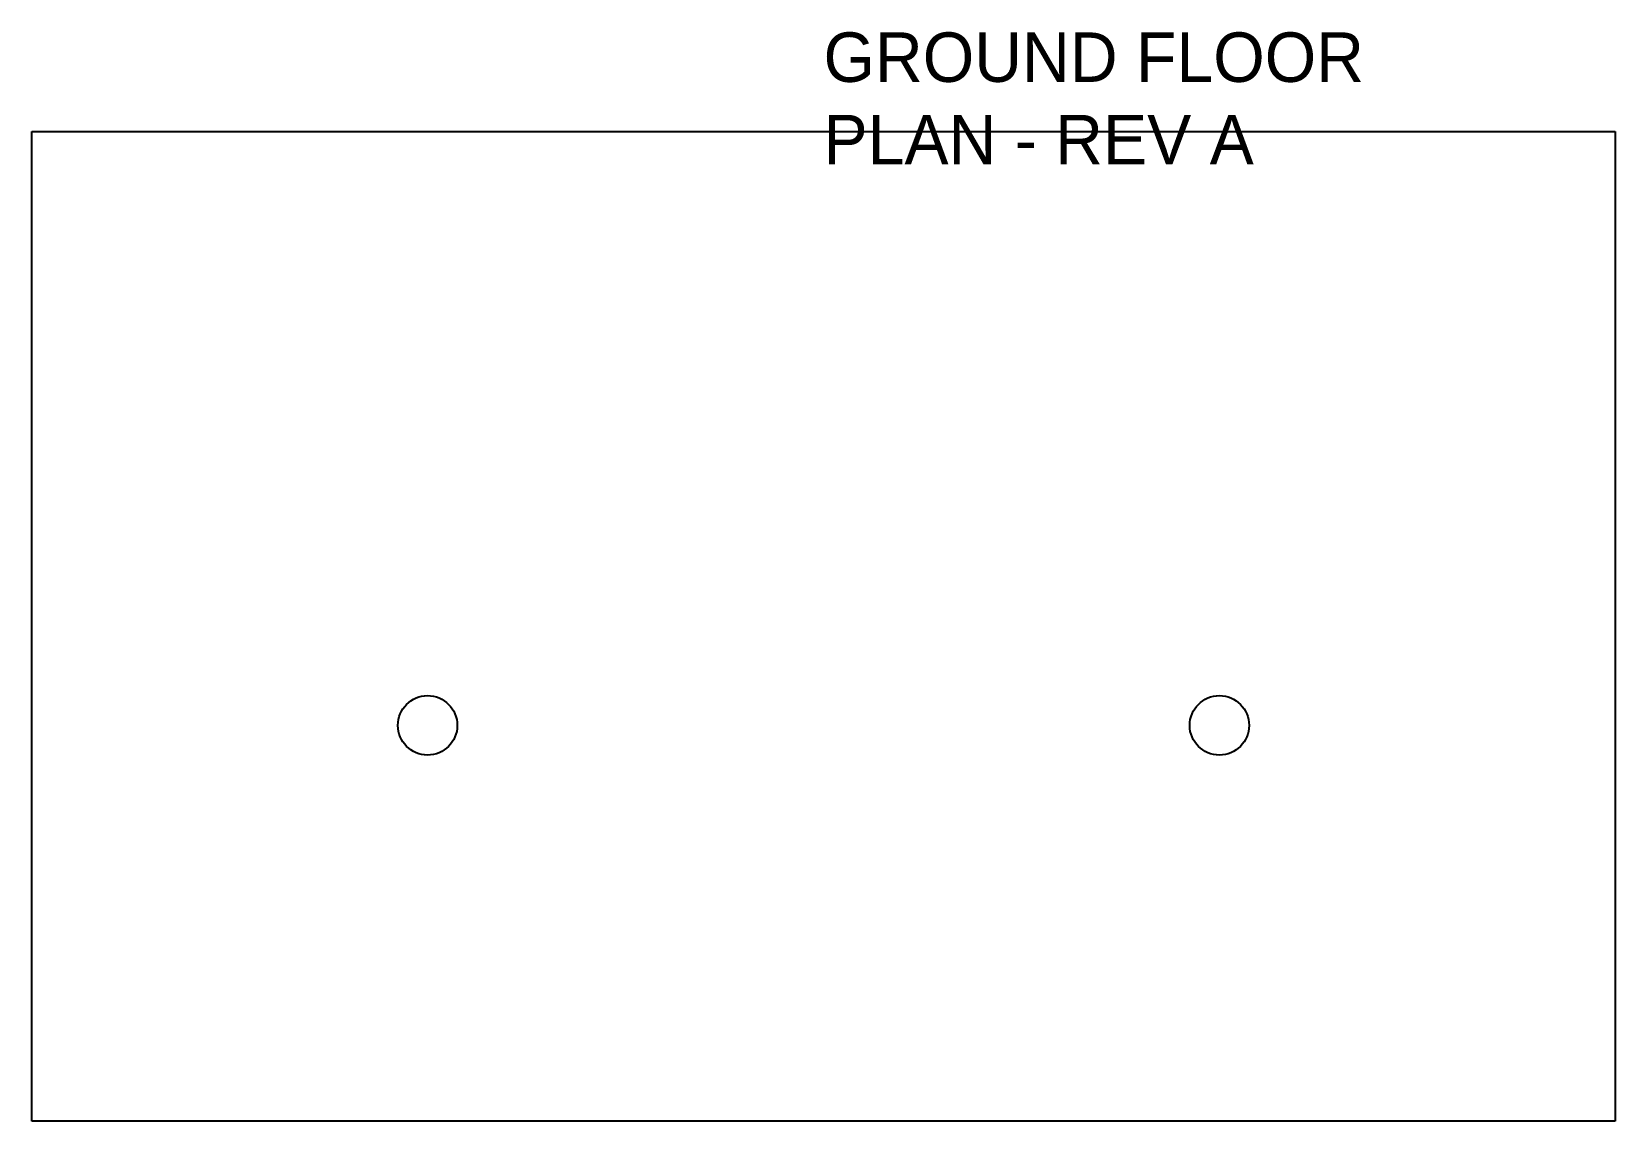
# Model space of a CAD drawing. Extents: x 0 to 8000, y 0 to 5504.
import ezdxf

# ---------------------------------------------------------------- set-up
doc = ezdxf.new("R2010")
doc.units = 0

msp = doc.modelspace()

# ---------------------------------------------------------------- linework, layer by layer
at = {"layer": 'COLUMN'}
for centre in [(2000, 2000), (6000, 2000)]:
    msp.add_circle(centre, 150, dxfattribs=at)
at = {"layer": 'WALL'}
for p, q in [((0, 0), (0, 5000)), ((0, 5000), (8000, 5000)), ((8000, 5000), (8000, 0)), ((8000, 0), (0, 0))]:
    msp.add_line(p, q, dxfattribs=at)

# ---------------------------------------------------------------- texts
at = {"layer": 'DIM', "insert": (4000, 5500), "char_height": 250, "width": 3000, "attachment_point": 1}
msp.add_mtext('GROUND FLOOR PLAN - REV A', dxfattribs=at)

doc.saveas('drawing.dxf')
